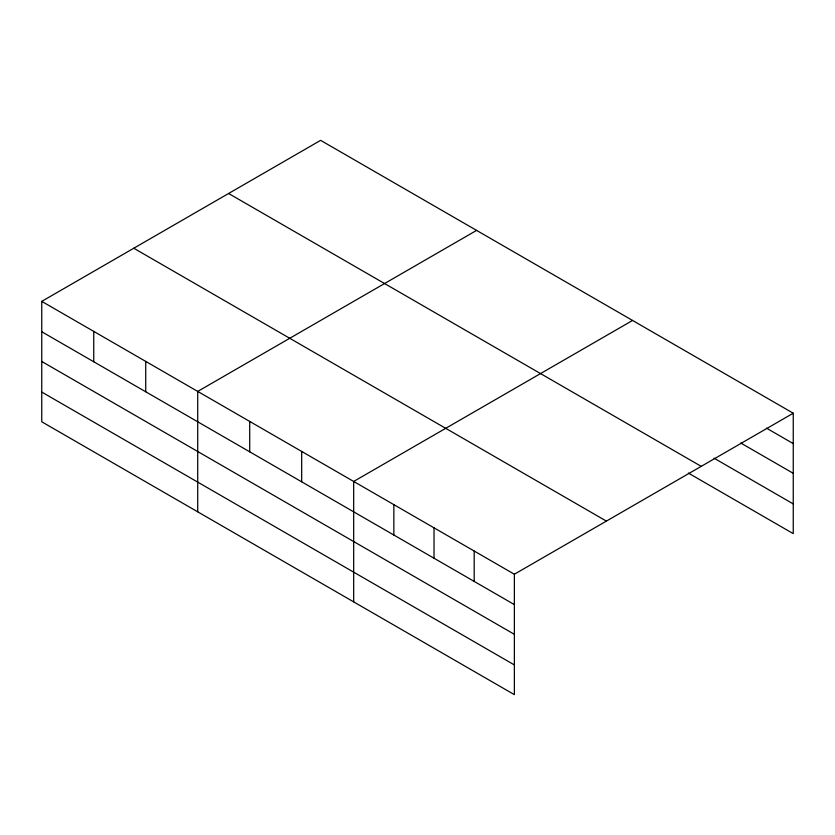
<?xml version="1.0" encoding="UTF-8"?>
<svg xmlns="http://www.w3.org/2000/svg" width="835" height="835" viewBox="0 0 835 835"><rect width="100%" height="100%" fill="white"/><g stroke="black" fill="none" stroke-linecap="round" stroke-linejoin="round"><path stroke-width="1.25" d="M41.75 301.372L514.37 574.229L514.37 694.647L41.75 421.779L41.75 301.372L320.63 140.353L793.25 413.221L793.25 533.628L688.353 473.069M476.597 230.397L197.718 391.417L197.718 511.824M632.565 320.452L353.675 481.461L353.675 601.868M514.37 574.229L793.25 413.221M766.467 428.136L793.25 443.604M740.802 443.03L793.25 473.309M714.019 458.175L793.25 503.923M228.602 193.49L701.223 466.358M133.777 248.235L606.398 521.103M41.75 331.745L514.37 604.613M41.75 361.461L514.37 634.318M41.75 392.064L514.37 664.931M474.196 551.037L474.196 581.421M434.023 527.845L434.023 558.229M393.849 504.653L393.849 535.026M301.685 451.443L301.685 481.826M249.707 421.424L249.707 451.808M145.728 361.398L145.728 391.782M93.739 331.38L93.739 361.764"/></g></svg>
